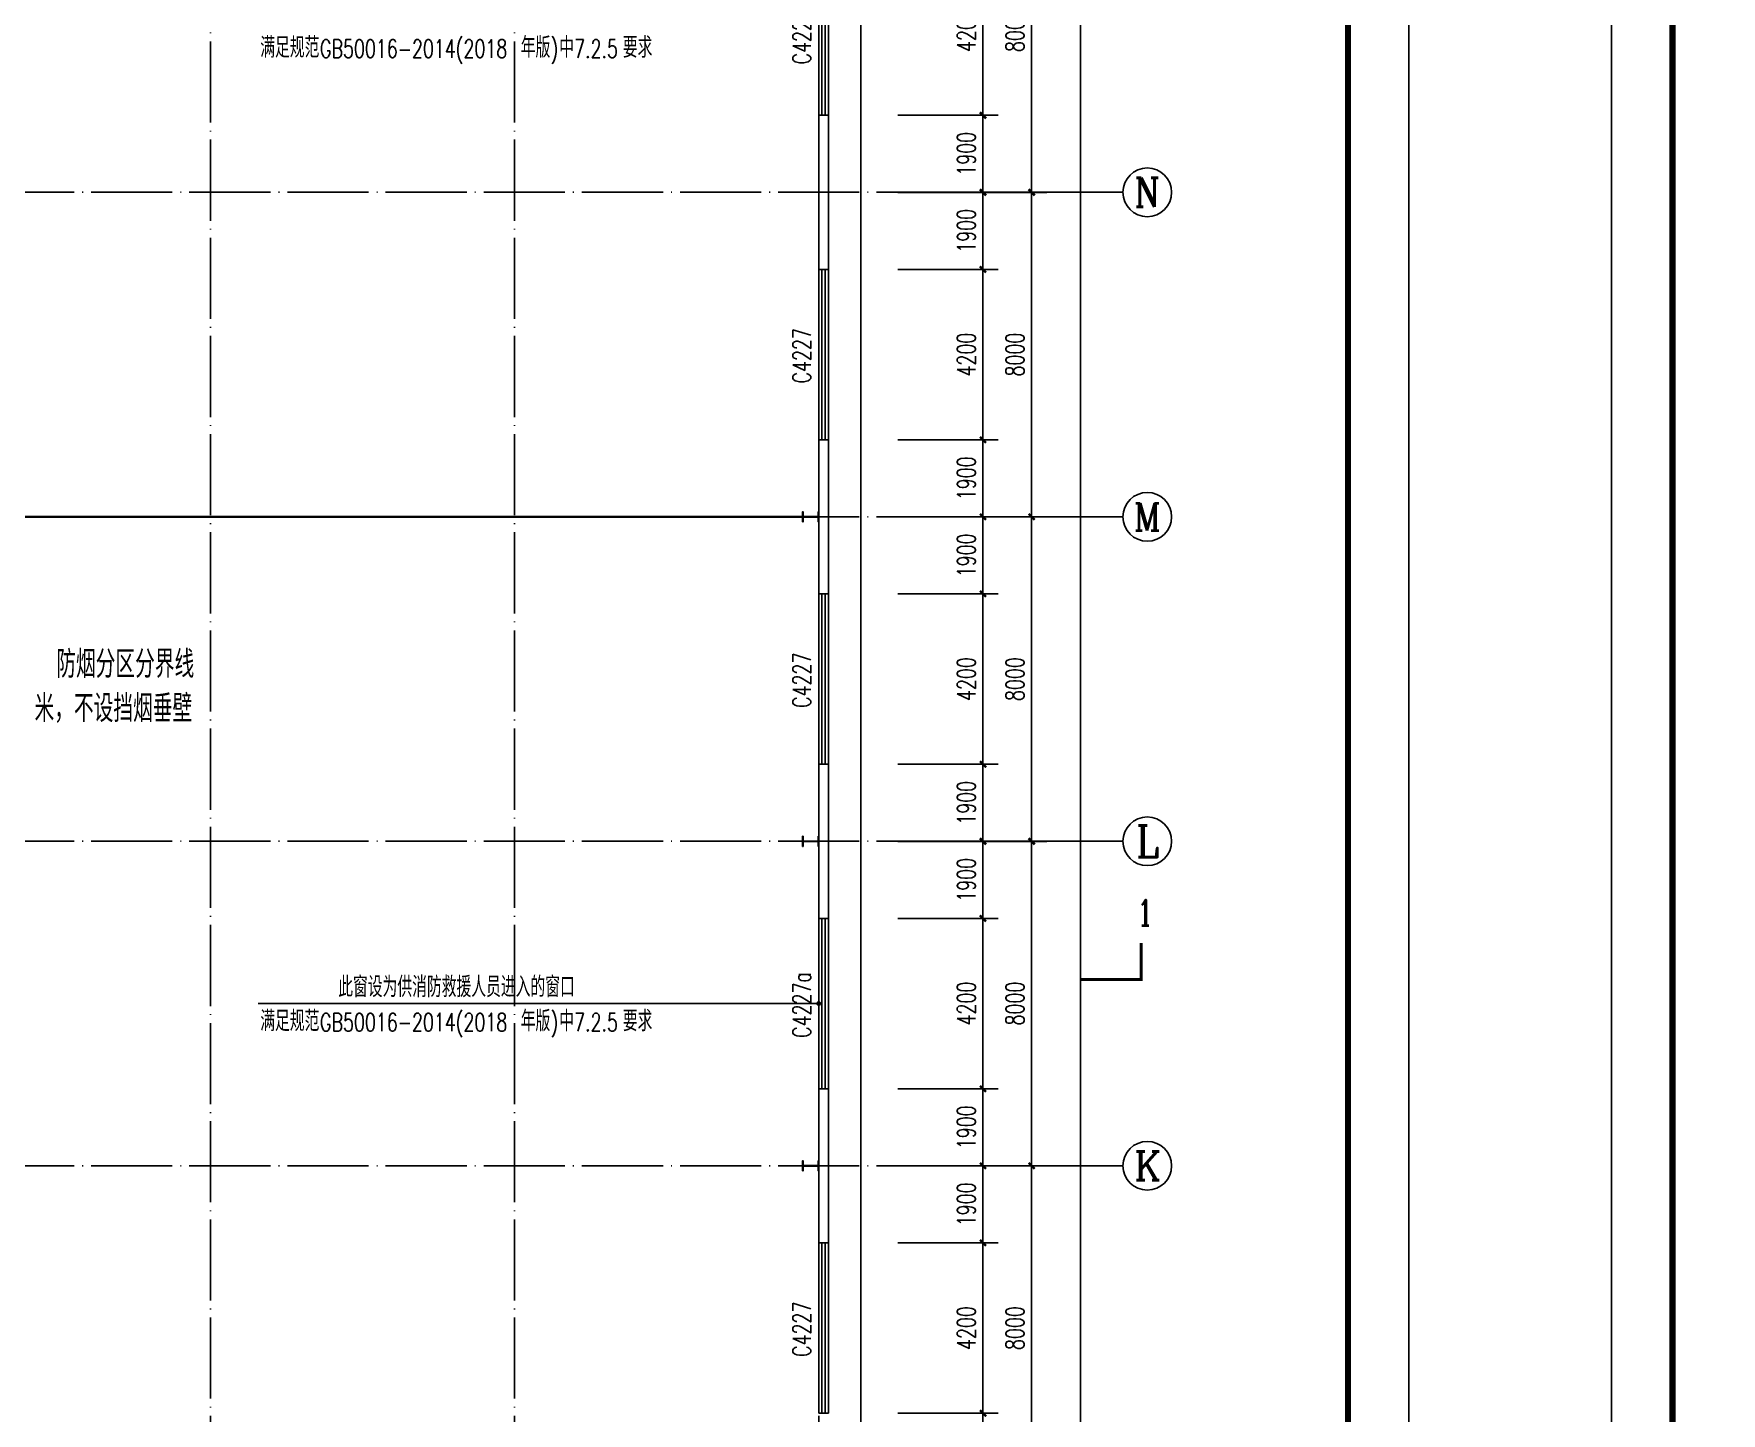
# Model space of a CAD drawing. Extents: x 14591016 to 15383666, y -730593 to -510197.
# Drawn here: x 14736611 to 14778219, y -640743 to -606733 of the extents above; entities that cross this region are included whole.
import ezdxf
from ezdxf.enums import TextEntityAlignment as Align

# ---------------------------------------------------------------- set-up
doc = ezdxf.new("R2010")
doc.units = 0
doc.header["$LTSCALE"] = 1000
doc.header["$MEASUREMENT"] = 0
doc.linetypes.add('DASH', pattern=[0.35, 0.25, -0.1])
doc.linetypes.add('DOTE', pattern=[2.42, 2, -0.2, 0.02, -0.2])
for name, color, linetype in [('AXIS', 3, 'Continuous'), ('AXIS_TEXT', 7, 'Continuous'), ('COLUMN', 2, 'Continuous'), ('DIM_LEAD', 3, 'Continuous'), ('DIM_SYMB', 3, 'Continuous'), ('DOTE', 1, 'DOTE'), ('PUB_DIM', 3, 'Continuous'), ('PUB_TEXT', 7, 'Continuous'), ('TK', 4, 'Continuous'), ('WALL-PARAPET', 6, 'Continuous'), ('WINDOW', 4, 'Continuous'), ('WINDOW_TEXT', 7, 'Continuous')]:
    doc.layers.add(name, color=color, linetype=linetype)
doc.styles.add('_TCH_AXIS', font='COMPLEX', dxfattribs={"bigfont": 'GBCBIG'})
doc.styles.add('_TCH_DIM', font='SIMPLEX', dxfattribs={"bigfont": 'GBCBIG'})
doc.styles.add('_TCH_DIM_T3', font='SIMPLEX', dxfattribs={"width": 0.705882, "bigfont": 'GBCBIG'})
doc.styles.add('_TCH_LABEL', font='COMPLEX', dxfattribs={"bigfont": 'GBCBIG'})
doc.styles.add('_TCH_WINDOW', font='SIMPLEX', dxfattribs={"height": 3.5, "bigfont": 'GBCBIG'})
doc.styles.add('COMPLEX', font='COMPLEX')
doc.dimstyles.new('_TCH_ARCH&&150', dxfattribs={"dimtxt": 446.25, "dimasz": 150, "dimexe": 375, "dimexo": 450, "dimgap": 189.375, "dimtad": 1, "dimdec": 0, "dimzin": 0, "dimdsep": 46, "dimtxsty": '_TCH_DIM_T3', "dimblk": 'ARCHTICK', "dimcen": 0.09, "dimclrt": 7, "dimazin": 2, "dimtfac": 1, "dimtdec": 0, "dimtix": 1, "dimtmove": 2, "dimatfit": 3, "dimfxl": 0, "dimtolj": 1, "dimtzin": 0, "dimarcsym": 0})

# ---------------------------------------------------------------- blocks, each defined once
blk = doc.blocks.new('A$C797E1D2B')
at = {"layer": 'COLUMN'}
h = blk.add_hatch(color=256, dxfattribs=at)
h.paths.add_polyline_path([(125, 400), (250, 400), (250, 388), (130, 388), (130, 200), (125, 200)])
h.paths.add_polyline_path([(0, 400), (125, 400), (125, 200), (120, 200), (120, 388), (0, 388)])
h.paths.add_polyline_path([(0, 12), (120, 12), (120, 200), (125, 200), (125, 0), (0, 0)])
h.paths.add_polyline_path([(125, 200), (130, 200), (130, 12), (250, 12), (250, 0), (125, 0)])
blk.add_lwpolyline([(250, 0), (250, 12), (130, 12), (130, 388), (250, 388), (250, 400), (0, 400), (0, 388), (120, 388), (120, 12), (0, 12), (0, 0)], close=True, dxfattribs=at)
blk = doc.blocks.new('GeYuanFrame_46685588', base_point=(20.09, 4.53))
at = {"layer": 'TK'}
blk.add_lwpolyline([(20.09, 4.53), (20.09, 598.53), (1071.09, 598.53), (1071.09, 4.53)], close=True, dxfattribs=at)
at = {"layer": 'TK', "const_width": 1}
blk.add_lwpolyline([(45.09, 588.53), (1061.09, 588.53), (1061.09, 14.53), (45.09, 14.53)], close=True, dxfattribs=at)
blk = doc.blocks.new('GeYuanFrame_74283803', base_point=(20.09, 4.53))
at = {"layer": 'TK'}
blk.add_lwpolyline([(20.09, 4.53), (20.09, 598.53), (1071.09, 598.53), (1071.09, 4.53)], close=True, dxfattribs=at)
at = {"layer": 'TK', "const_width": 1}
blk.add_lwpolyline([(45.09, 588.53), (1061.09, 588.53), (1061.09, 14.53), (45.09, 14.53)], close=True, dxfattribs=at)
blk = doc.blocks.new('$TCHSYS$WIN2D')
for p, q in [((-0.5, 0.5), (0.5, 0.5)), ((-0.5, 0.5), (-0.5, -0.5)), ((0.5, 0.5), (0.5, -0.5)), ((0.5, 0.1667), (-0.5, 0.1667)), ((0.5, -0.1667), (-0.5, -0.1667)), ((-0.5, -0.5), (0.5, -0.5))]:
    blk.add_line(p, q)
blk = doc.blocks.new('_AXISO')
blk.add_circle((0, 0), 0.5)
at = {"layer": 'AXIS_TEXT', "style": 'COMPLEX', "width": 1.041667}
blk.add_attdef('A', text='', height=0.56, dxfattribs=at).set_placement((-0.25, -0.28), (0.25, -0.28), align=Align.FIT)
blk = doc.blocks.new('_ArchTick')
at = {"color": 0, "linetype": 'ByBlock', "const_width": 0.4}
blk.add_lwpolyline([(-0.5, -0.5), (0.5, 0.5)], dxfattribs=at)
blk = doc.blocks.new('*D85')
at = {"layer": 'AXIS', "color": 0, "lineweight": -2}
for p, q in [((14757916, -586403), (14762791, -586403)), ((14762416, -706883), (14762416, -586403)), ((14757916, -706883), (14762791, -706883))]:
    blk.add_line(p, q, dxfattribs=at)
at = {"layer": 'Defpoints', "color": 0}
for p in [(14757466, -586403), (14762416, -586403), (14757466, -706883)]:
    blk.add_point(p, dxfattribs=at)
at = {"layer": 'AXIS', "color": 0, "lineweight": -2, "xscale": 150, "yscale": 150, "zscale": 150}
for p, rotation in [((14762416, -586403), 90), ((14762416, -706883), 270)]:
    blk.add_blockref('_ArchTick', p, dxfattribs=dict(at, rotation=rotation))
at = {"layer": 'AXIS', "color": 7, "insert": (14762004, -646643), "char_height": 446.2, "attachment_point": 5, "rotation": 90, "style": '_TCH_DIM_T3'}
blk.add_mtext('\\A1;120480', dxfattribs=at)
blk = doc.blocks.new('*D95')
at = {"layer": 'AXIS', "color": 0, "lineweight": -2}
for p, q in [((14757916, -634643), (14761591, -634643)), ((14761216, -642643), (14761216, -634643)), ((14757916, -642643), (14761591, -642643))]:
    blk.add_line(p, q, dxfattribs=at)
at = {"layer": 'Defpoints', "color": 0}
for p in [(14757466, -634643), (14761216, -634643), (14757466, -642643)]:
    blk.add_point(p, dxfattribs=at)
at = {"layer": 'AXIS', "color": 0, "lineweight": -2, "xscale": 150, "yscale": 150, "zscale": 150}
for p, rotation in [((14761216, -634643), 90), ((14761216, -642643), 270)]:
    blk.add_blockref('_ArchTick', p, dxfattribs=dict(at, rotation=rotation))
at = {"layer": 'AXIS', "color": 7, "insert": (14760804, -638643), "char_height": 446.2, "attachment_point": 5, "rotation": 90, "style": '_TCH_DIM_T3'}
blk.add_mtext('\\A1;8000', dxfattribs=at)
blk = doc.blocks.new('*D96')
at = {"layer": 'AXIS', "color": 0, "lineweight": -2}
for p, q in [((14757916, -626643), (14761591, -626643)), ((14761216, -634643), (14761216, -626643)), ((14757916, -634643), (14761591, -634643))]:
    blk.add_line(p, q, dxfattribs=at)
at = {"layer": 'Defpoints', "color": 0}
for p in [(14757466, -626643), (14761216, -626643), (14757466, -634643)]:
    blk.add_point(p, dxfattribs=at)
at = {"layer": 'AXIS', "color": 0, "lineweight": -2, "xscale": 150, "yscale": 150, "zscale": 150}
for p, rotation in [((14761216, -626643), 90), ((14761216, -634643), 270)]:
    blk.add_blockref('_ArchTick', p, dxfattribs=dict(at, rotation=rotation))
at = {"layer": 'AXIS', "color": 7, "insert": (14760804, -630643), "char_height": 446.2, "attachment_point": 5, "rotation": 90, "style": '_TCH_DIM_T3'}
blk.add_mtext('\\A1;8000', dxfattribs=at)
blk = doc.blocks.new('*D97')
at = {"layer": 'AXIS', "color": 0, "lineweight": -2}
for p, q in [((14757916, -618643), (14761591, -618643)), ((14761216, -626643), (14761216, -618643)), ((14757916, -626643), (14761591, -626643))]:
    blk.add_line(p, q, dxfattribs=at)
at = {"layer": 'Defpoints', "color": 0}
for p in [(14757466, -618643), (14761216, -618643), (14757466, -626643)]:
    blk.add_point(p, dxfattribs=at)
at = {"layer": 'AXIS', "color": 0, "lineweight": -2, "xscale": 150, "yscale": 150, "zscale": 150}
for p, rotation in [((14761216, -618643), 90), ((14761216, -626643), 270)]:
    blk.add_blockref('_ArchTick', p, dxfattribs=dict(at, rotation=rotation))
at = {"layer": 'AXIS', "color": 7, "insert": (14760804, -622643), "char_height": 446.2, "attachment_point": 5, "rotation": 90, "style": '_TCH_DIM_T3'}
blk.add_mtext('\\A1;8000', dxfattribs=at)
blk = doc.blocks.new('*D98')
at = {"layer": 'AXIS', "color": 0, "lineweight": -2}
for p, q in [((14757916, -610643), (14761591, -610643)), ((14761216, -618643), (14761216, -610643)), ((14757916, -618643), (14761591, -618643))]:
    blk.add_line(p, q, dxfattribs=at)
at = {"layer": 'Defpoints', "color": 0}
for p in [(14757466, -610643), (14761216, -610643), (14757466, -618643)]:
    blk.add_point(p, dxfattribs=at)
at = {"layer": 'AXIS', "color": 0, "lineweight": -2, "xscale": 150, "yscale": 150, "zscale": 150}
for p, rotation in [((14761216, -610643), 90), ((14761216, -618643), 270)]:
    blk.add_blockref('_ArchTick', p, dxfattribs=dict(at, rotation=rotation))
at = {"layer": 'AXIS', "color": 7, "insert": (14760804, -614643), "char_height": 446.2, "attachment_point": 5, "rotation": 90, "style": '_TCH_DIM_T3'}
blk.add_mtext('\\A1;8000', dxfattribs=at)
blk = doc.blocks.new('*D99')
at = {"layer": 'AXIS', "color": 0, "lineweight": -2}
for p, q in [((14757916, -602643), (14761591, -602643)), ((14761216, -610643), (14761216, -602643)), ((14757916, -610643), (14761591, -610643))]:
    blk.add_line(p, q, dxfattribs=at)
at = {"layer": 'Defpoints', "color": 0}
for p in [(14757466, -602643), (14761216, -602643), (14757466, -610643)]:
    blk.add_point(p, dxfattribs=at)
at = {"layer": 'AXIS', "color": 0, "lineweight": -2, "xscale": 150, "yscale": 150, "zscale": 150}
for p, rotation in [((14761216, -602643), 90), ((14761216, -610643), 270)]:
    blk.add_blockref('_ArchTick', p, dxfattribs=dict(at, rotation=rotation))
at = {"layer": 'AXIS', "color": 7, "insert": (14760804, -606643), "char_height": 446.2, "attachment_point": 5, "rotation": 90, "style": '_TCH_DIM_T3'}
blk.add_mtext('\\A1;8000', dxfattribs=at)
blk = doc.blocks.new('*D295')
at = {"layer": 'Defpoints', "color": 0}
for p in [(14757466, -640743), (14760016, -640743), (14757466, -642643)]:
    blk.add_point(p, dxfattribs=at)
at = {"layer": 'PUB_DIM', "color": 0, "lineweight": -2}
for p, q in [((14757916, -640743), (14760391, -640743)), ((14760016, -642643), (14760016, -640743)), ((14757916, -642643), (14760391, -642643))]:
    blk.add_line(p, q, dxfattribs=at)
at = {"layer": 'PUB_DIM', "color": 0, "lineweight": -2, "xscale": 150, "yscale": 150, "zscale": 150}
for p, rotation in [((14760016, -640743), 90), ((14760016, -642643), 270)]:
    blk.add_blockref('_ArchTick', p, dxfattribs=dict(at, rotation=rotation))
at = {"layer": 'PUB_DIM', "color": 7, "insert": (14759604, -641693), "char_height": 446.2, "attachment_point": 5, "rotation": 90, "style": '_TCH_DIM_T3'}
blk.add_mtext('\\A1;1900', dxfattribs=at)
blk = doc.blocks.new('*D296')
at = {"layer": 'Defpoints', "color": 0}
for p in [(14757466, -636543), (14760016, -636543), (14757466, -640743)]:
    blk.add_point(p, dxfattribs=at)
at = {"layer": 'PUB_DIM', "color": 0, "lineweight": -2}
for p, q in [((14757916, -636543), (14760391, -636543)), ((14760016, -640743), (14760016, -636543)), ((14757916, -640743), (14760391, -640743))]:
    blk.add_line(p, q, dxfattribs=at)
at = {"layer": 'PUB_DIM', "color": 0, "lineweight": -2, "xscale": 150, "yscale": 150, "zscale": 150}
for p, rotation in [((14760016, -636543), 90), ((14760016, -640743), 270)]:
    blk.add_blockref('_ArchTick', p, dxfattribs=dict(at, rotation=rotation))
at = {"layer": 'PUB_DIM', "color": 7, "insert": (14759604, -638643), "char_height": 446.2, "attachment_point": 5, "rotation": 90, "style": '_TCH_DIM_T3'}
blk.add_mtext('\\A1;4200', dxfattribs=at)
blk = doc.blocks.new('*D297')
at = {"layer": 'Defpoints', "color": 0}
for p in [(14757466, -634643), (14760016, -634643), (14757466, -636543)]:
    blk.add_point(p, dxfattribs=at)
at = {"layer": 'PUB_DIM', "color": 0, "lineweight": -2}
for p, q in [((14757916, -634643), (14760391, -634643)), ((14760016, -636543), (14760016, -634643)), ((14757916, -636543), (14760391, -636543))]:
    blk.add_line(p, q, dxfattribs=at)
at = {"layer": 'PUB_DIM', "color": 0, "lineweight": -2, "xscale": 150, "yscale": 150, "zscale": 150}
for p, rotation in [((14760016, -634643), 90), ((14760016, -636543), 270)]:
    blk.add_blockref('_ArchTick', p, dxfattribs=dict(at, rotation=rotation))
at = {"layer": 'PUB_DIM', "color": 7, "insert": (14759604, -635593), "char_height": 446.2, "attachment_point": 5, "rotation": 90, "style": '_TCH_DIM_T3'}
blk.add_mtext('\\A1;1900', dxfattribs=at)
blk = doc.blocks.new('*D298')
at = {"layer": 'Defpoints', "color": 0}
for p in [(14757466, -632743), (14760016, -632743), (14757466, -634643)]:
    blk.add_point(p, dxfattribs=at)
at = {"layer": 'PUB_DIM', "color": 0, "lineweight": -2}
for p, q in [((14757916, -632743), (14760391, -632743)), ((14760016, -634643), (14760016, -632743)), ((14757916, -634643), (14760391, -634643))]:
    blk.add_line(p, q, dxfattribs=at)
at = {"layer": 'PUB_DIM', "color": 0, "lineweight": -2, "xscale": 150, "yscale": 150, "zscale": 150}
for p, rotation in [((14760016, -632743), 90), ((14760016, -634643), 270)]:
    blk.add_blockref('_ArchTick', p, dxfattribs=dict(at, rotation=rotation))
at = {"layer": 'PUB_DIM', "color": 7, "insert": (14759604, -633693), "char_height": 446.2, "attachment_point": 5, "rotation": 90, "style": '_TCH_DIM_T3'}
blk.add_mtext('\\A1;1900', dxfattribs=at)
blk = doc.blocks.new('*D299')
at = {"layer": 'Defpoints', "color": 0}
for p in [(14757466, -628543), (14760016, -628543), (14757466, -632743)]:
    blk.add_point(p, dxfattribs=at)
at = {"layer": 'PUB_DIM', "color": 0, "lineweight": -2}
for p, q in [((14757916, -628543), (14760391, -628543)), ((14760016, -632743), (14760016, -628543)), ((14757916, -632743), (14760391, -632743))]:
    blk.add_line(p, q, dxfattribs=at)
at = {"layer": 'PUB_DIM', "color": 0, "lineweight": -2, "xscale": 150, "yscale": 150, "zscale": 150}
for p, rotation in [((14760016, -628543), 90), ((14760016, -632743), 270)]:
    blk.add_blockref('_ArchTick', p, dxfattribs=dict(at, rotation=rotation))
at = {"layer": 'PUB_DIM', "color": 7, "insert": (14759604, -630643), "char_height": 446.2, "attachment_point": 5, "rotation": 90, "style": '_TCH_DIM_T3'}
blk.add_mtext('\\A1;4200', dxfattribs=at)
blk = doc.blocks.new('*D300')
at = {"layer": 'Defpoints', "color": 0}
for p in [(14757466, -626643), (14760016, -626643), (14757466, -628543)]:
    blk.add_point(p, dxfattribs=at)
at = {"layer": 'PUB_DIM', "color": 0, "lineweight": -2}
for p, q in [((14757916, -626643), (14760391, -626643)), ((14760016, -628543), (14760016, -626643)), ((14757916, -628543), (14760391, -628543))]:
    blk.add_line(p, q, dxfattribs=at)
at = {"layer": 'PUB_DIM', "color": 0, "lineweight": -2, "xscale": 150, "yscale": 150, "zscale": 150}
for p, rotation in [((14760016, -626643), 90), ((14760016, -628543), 270)]:
    blk.add_blockref('_ArchTick', p, dxfattribs=dict(at, rotation=rotation))
at = {"layer": 'PUB_DIM', "color": 7, "insert": (14759604, -627593), "char_height": 446.2, "attachment_point": 5, "rotation": 90, "style": '_TCH_DIM_T3'}
blk.add_mtext('\\A1;1900', dxfattribs=at)
blk = doc.blocks.new('*D301')
at = {"layer": 'Defpoints', "color": 0}
for p in [(14757466, -624743), (14760016, -624743), (14757466, -626643)]:
    blk.add_point(p, dxfattribs=at)
at = {"layer": 'PUB_DIM', "color": 0, "lineweight": -2}
for p, q in [((14757916, -624743), (14760391, -624743)), ((14760016, -626643), (14760016, -624743)), ((14757916, -626643), (14760391, -626643))]:
    blk.add_line(p, q, dxfattribs=at)
at = {"layer": 'PUB_DIM', "color": 0, "lineweight": -2, "xscale": 150, "yscale": 150, "zscale": 150}
for p, rotation in [((14760016, -624743), 90), ((14760016, -626643), 270)]:
    blk.add_blockref('_ArchTick', p, dxfattribs=dict(at, rotation=rotation))
at = {"layer": 'PUB_DIM', "color": 7, "insert": (14759604, -625693), "char_height": 446.2, "attachment_point": 5, "rotation": 90, "style": '_TCH_DIM_T3'}
blk.add_mtext('\\A1;1900', dxfattribs=at)
blk = doc.blocks.new('*D302')
at = {"layer": 'Defpoints', "color": 0}
for p in [(14757466, -620543), (14760016, -620543), (14757466, -624743)]:
    blk.add_point(p, dxfattribs=at)
at = {"layer": 'PUB_DIM', "color": 0, "lineweight": -2}
for p, q in [((14757916, -620543), (14760391, -620543)), ((14760016, -624743), (14760016, -620543)), ((14757916, -624743), (14760391, -624743))]:
    blk.add_line(p, q, dxfattribs=at)
at = {"layer": 'PUB_DIM', "color": 0, "lineweight": -2, "xscale": 150, "yscale": 150, "zscale": 150}
for p, rotation in [((14760016, -620543), 90), ((14760016, -624743), 270)]:
    blk.add_blockref('_ArchTick', p, dxfattribs=dict(at, rotation=rotation))
at = {"layer": 'PUB_DIM', "color": 7, "insert": (14759604, -622643), "char_height": 446.2, "attachment_point": 5, "rotation": 90, "style": '_TCH_DIM_T3'}
blk.add_mtext('\\A1;4200', dxfattribs=at)
blk = doc.blocks.new('*D303')
at = {"layer": 'Defpoints', "color": 0}
for p in [(14757466, -618643), (14760016, -618643), (14757466, -620543)]:
    blk.add_point(p, dxfattribs=at)
at = {"layer": 'PUB_DIM', "color": 0, "lineweight": -2}
for p, q in [((14757916, -618643), (14760391, -618643)), ((14760016, -620543), (14760016, -618643)), ((14757916, -620543), (14760391, -620543))]:
    blk.add_line(p, q, dxfattribs=at)
at = {"layer": 'PUB_DIM', "color": 0, "lineweight": -2, "xscale": 150, "yscale": 150, "zscale": 150}
for p, rotation in [((14760016, -618643), 90), ((14760016, -620543), 270)]:
    blk.add_blockref('_ArchTick', p, dxfattribs=dict(at, rotation=rotation))
at = {"layer": 'PUB_DIM', "color": 7, "insert": (14759604, -619593), "char_height": 446.2, "attachment_point": 5, "rotation": 90, "style": '_TCH_DIM_T3'}
blk.add_mtext('\\A1;1900', dxfattribs=at)
blk = doc.blocks.new('*D304')
at = {"layer": 'Defpoints', "color": 0}
for p in [(14757466, -616743), (14760016, -616743), (14757466, -618643)]:
    blk.add_point(p, dxfattribs=at)
at = {"layer": 'PUB_DIM', "color": 0, "lineweight": -2}
for p, q in [((14757916, -616743), (14760391, -616743)), ((14760016, -618643), (14760016, -616743)), ((14757916, -618643), (14760391, -618643))]:
    blk.add_line(p, q, dxfattribs=at)
at = {"layer": 'PUB_DIM', "color": 0, "lineweight": -2, "xscale": 150, "yscale": 150, "zscale": 150}
for p, rotation in [((14760016, -616743), 90), ((14760016, -618643), 270)]:
    blk.add_blockref('_ArchTick', p, dxfattribs=dict(at, rotation=rotation))
at = {"layer": 'PUB_DIM', "color": 7, "insert": (14759604, -617693), "char_height": 446.2, "attachment_point": 5, "rotation": 90, "style": '_TCH_DIM_T3'}
blk.add_mtext('\\A1;1900', dxfattribs=at)
blk = doc.blocks.new('*D305')
at = {"layer": 'Defpoints', "color": 0}
for p in [(14757466, -612543), (14760016, -612543), (14757466, -616743)]:
    blk.add_point(p, dxfattribs=at)
at = {"layer": 'PUB_DIM', "color": 0, "lineweight": -2}
for p, q in [((14757916, -612543), (14760391, -612543)), ((14760016, -616743), (14760016, -612543)), ((14757916, -616743), (14760391, -616743))]:
    blk.add_line(p, q, dxfattribs=at)
at = {"layer": 'PUB_DIM', "color": 0, "lineweight": -2, "xscale": 150, "yscale": 150, "zscale": 150}
for p, rotation in [((14760016, -612543), 90), ((14760016, -616743), 270)]:
    blk.add_blockref('_ArchTick', p, dxfattribs=dict(at, rotation=rotation))
at = {"layer": 'PUB_DIM', "color": 7, "insert": (14759604, -614643), "char_height": 446.2, "attachment_point": 5, "rotation": 90, "style": '_TCH_DIM_T3'}
blk.add_mtext('\\A1;4200', dxfattribs=at)
blk = doc.blocks.new('*D306')
at = {"layer": 'Defpoints', "color": 0}
for p in [(14757466, -610643), (14760016, -610643), (14757466, -612543)]:
    blk.add_point(p, dxfattribs=at)
at = {"layer": 'PUB_DIM', "color": 0, "lineweight": -2}
for p, q in [((14757916, -610643), (14760391, -610643)), ((14760016, -612543), (14760016, -610643)), ((14757916, -612543), (14760391, -612543))]:
    blk.add_line(p, q, dxfattribs=at)
at = {"layer": 'PUB_DIM', "color": 0, "lineweight": -2, "xscale": 150, "yscale": 150, "zscale": 150}
for p, rotation in [((14760016, -610643), 90), ((14760016, -612543), 270)]:
    blk.add_blockref('_ArchTick', p, dxfattribs=dict(at, rotation=rotation))
at = {"layer": 'PUB_DIM', "color": 7, "insert": (14759604, -611593), "char_height": 446.2, "attachment_point": 5, "rotation": 90, "style": '_TCH_DIM_T3'}
blk.add_mtext('\\A1;1900', dxfattribs=at)
blk = doc.blocks.new('*D307')
at = {"layer": 'Defpoints', "color": 0}
for p in [(14757466, -608743), (14760016, -608743), (14757466, -610643)]:
    blk.add_point(p, dxfattribs=at)
at = {"layer": 'PUB_DIM', "color": 0, "lineweight": -2}
for p, q in [((14757916, -608743), (14760391, -608743)), ((14760016, -610643), (14760016, -608743)), ((14757916, -610643), (14760391, -610643))]:
    blk.add_line(p, q, dxfattribs=at)
at = {"layer": 'PUB_DIM', "color": 0, "lineweight": -2, "xscale": 150, "yscale": 150, "zscale": 150}
for p, rotation in [((14760016, -608743), 90), ((14760016, -610643), 270)]:
    blk.add_blockref('_ArchTick', p, dxfattribs=dict(at, rotation=rotation))
at = {"layer": 'PUB_DIM', "color": 7, "insert": (14759604, -609693), "char_height": 446.2, "attachment_point": 5, "rotation": 90, "style": '_TCH_DIM_T3'}
blk.add_mtext('\\A1;1900', dxfattribs=at)
blk = doc.blocks.new('*D308')
at = {"layer": 'Defpoints', "color": 0}
for p in [(14757466, -604543), (14760016, -604543), (14757466, -608743)]:
    blk.add_point(p, dxfattribs=at)
at = {"layer": 'PUB_DIM', "color": 0, "lineweight": -2}
for p, q in [((14757916, -604543), (14760391, -604543)), ((14760016, -608743), (14760016, -604543)), ((14757916, -608743), (14760391, -608743))]:
    blk.add_line(p, q, dxfattribs=at)
at = {"layer": 'PUB_DIM', "color": 0, "lineweight": -2, "xscale": 150, "yscale": 150, "zscale": 150}
for p, rotation in [((14760016, -604543), 90), ((14760016, -608743), 270)]:
    blk.add_blockref('_ArchTick', p, dxfattribs=dict(at, rotation=rotation))
at = {"layer": 'PUB_DIM', "color": 7, "insert": (14759604, -606643), "char_height": 446.2, "attachment_point": 5, "rotation": 90, "style": '_TCH_DIM_T3'}
blk.add_mtext('\\A1;4200', dxfattribs=at)

msp = doc.modelspace()

# ---------------------------------------------------------------- linework, layer by layer
at = {"ltscale": 0.5}
msp.add_lwpolyline([(14757006.1, -602642.5), (14757006.1, -642642.5)], dxfattribs=at)
at = {"linetype": 'DASH', "ltscale": 5, "const_width": 50}
msp.add_lwpolyline([(14695966.1, -618642.5), (14755966.1, -618642.5)], dxfattribs=at)
at = {"layer": 'AXIS'}
for p, q in [((14757466.1, -610642.5), (14763466.1, -610642.5)), ((14757466.1, -618642.5), (14763466.1, -618642.5)), ((14757466.1, -626642.5), (14763466.1, -626642.5)), ((14757466.1, -634642.5), (14763466.1, -634642.5))]:
    msp.add_line(p, q, dxfattribs=at)
at = {"layer": 'DIM_LEAD'}
for p, q in [((14751866.1, -630642.5), (14742144.8, -630642.5)), ((14755966.1, -630642.5), (14751866.1, -630642.5))]:
    msp.add_line(p, q, dxfattribs=at)
at = {"layer": 'DIM_LEAD', "const_width": 60}
msp.add_lwpolyline([(14755996.1, -630642.5, 1), (14755936.1, -630642.5, 1)], format="xyb", close=True, dxfattribs=at)
at = {"layer": 'DIM_SYMB'}
msp.add_lwpolyline([(14740486.7, -622860.2, 0, 0, 0), (14733986.7, -622860.2, 0, 0, 0), (14733986.7, -619242.5, 160, 0, 0), (14733986.7, -618642.5, 0, 0, 0)], format="xyseb", dxfattribs=at)
at = {"layer": 'DIM_SYMB', "const_width": 75}
msp.add_lwpolyline([(14762416.1, -630051.7), (14763916.1, -630051.7), (14763916.1, -629151.7)], dxfattribs=at)
at = {"layer": 'DOTE'}
for p, q in [((14740966.1, -708142.5), (14740966.1, -585142.5)), ((14748466.1, -708142.5), (14748466.1, -585142.5)), ((14755966.1, -708142.5), (14755966.1, -585142.5)), ((14694466.1, -610642.5), (14757466.1, -610642.5)), ((14694466.1, -618642.5), (14757466.1, -618642.5)), ((14694466.1, -626642.5), (14757466.1, -626642.5)), ((14694466.1, -634642.5), (14757466.1, -634642.5))]:
    msp.add_line(p, q, dxfattribs=at)
at = {"layer": 'WALL-PARAPET'}
for p, q in [((14756206.1, -608742.5), (14755966.1, -608742.5)), ((14755966.1, -608742.5), (14755966.1, -612542.5)), ((14756206.1, -612542.5), (14756206.1, -608742.5)), ((14755966.1, -612542.5), (14756206.1, -612542.5)), ((14756206.1, -616742.5), (14755966.1, -616742.5)), ((14755966.1, -616742.5), (14755966.1, -620542.5)), ((14756206.1, -620542.5), (14756206.1, -616742.5)), ((14755966.1, -620542.5), (14756206.1, -620542.5)), ((14756206.1, -624742.5), (14755966.1, -624742.5)), ((14755966.1, -624742.5), (14755966.1, -628542.5)), ((14756206.1, -628542.5), (14756206.1, -624742.5)), ((14755966.1, -628542.5), (14756206.1, -628542.5)), ((14756206.1, -632742.5), (14755966.1, -632742.5)), ((14755966.1, -632742.5), (14755966.1, -636542.5)), ((14756206.1, -636542.5), (14756206.1, -632742.5)), ((14755966.1, -636542.5), (14756206.1, -636542.5))]:
    msp.add_line(p, q, dxfattribs=at)

# ---------------------------------------------------------------- block references
at = {"xscale": 150, "yscale": 150, "zscale": 150, "rotation": 270}
for name, p in [('GeYuanFrame_46685588', (14681416.1, -572942.5)), ('GeYuanFrame_74283803', (14775516.1, -572942.5))]:
    msp.add_blockref(name, p, dxfattribs=at)
at = {"rotation": 270}
for p in [(14755566.1, -618517.5), (14755566.1, -626517.5), (14755566.1, -634517.5)]:
    msp.add_blockref('A$C797E1D2B', p, dxfattribs=at)
at = {"layer": 'AXIS'}
ref = msp.add_blockref('_AXISO', (14764066.1, -610642.5), dxfattribs=dict(at, xscale=1200, yscale=1200, zscale=1200))
ref.add_attrib('A', 'N', dxfattribs={"layer": 'AXIS_TEXT', "ltscale": 0.5, "height": 711.9, "style": '_TCH_AXIS'}).set_placement((14763744.1, -610998.5), (14764388.2, -610998.5), align=Align.FIT)
ref = msp.add_blockref('_AXISO', (14764066.1, -618642.5), dxfattribs=dict(at, xscale=1200, yscale=1200, zscale=1200))
ref.add_attrib('A', 'M', dxfattribs={"layer": 'AXIS_TEXT', "ltscale": 0.5, "height": 678.8, "style": '_TCH_AXIS'}).set_placement((14763726.7, -618981.9), (14764405.6, -618981.9), align=Align.FIT)
ref = msp.add_blockref('_AXISO', (14764066.1, -626642.5), dxfattribs=dict(at, xscale=1200, yscale=1200, zscale=1200))
ref.add_attrib('A', 'L', dxfattribs={"layer": 'AXIS_TEXT', "ltscale": 0.5, "height": 781.2, "style": '_TCH_AXIS'}).set_placement((14763787.1, -627033.1), (14764345.1, -627033.1), align=Align.FIT)
ref = msp.add_blockref('_AXISO', (14764066.1, -634642.5), dxfattribs=dict(at, xscale=1200, yscale=1200, zscale=1200))
ref.add_attrib('A', 'K', dxfattribs={"layer": 'AXIS_TEXT', "ltscale": 0.5, "height": 711.9, "style": '_TCH_AXIS'}).set_placement((14763744.1, -634998.5), (14764388.2, -634998.5), align=Align.FIT)
at = {"layer": 'WINDOW'}
ref = msp.add_blockref('$TCHSYS$WIN2D', (14756086.1, -606642.5), dxfattribs=dict(at, xscale=4200, yscale=-240, zscale=4200, rotation=90))
ref.add_attrib('A', 'C4227a', (14755769.4, -607490), dxfattribs={"layer": 'WINDOW_TEXT', "ltscale": 0.5, "height": 446.25, "rotation": 90, "style": '_TCH_WINDOW', "width": 0.705882})
ref = msp.add_blockref('$TCHSYS$WIN2D', (14756086.1, -614642.5), dxfattribs=dict(at, xscale=4200, yscale=-240, zscale=4200, rotation=90))
ref.add_attrib('A', 'C4227', (14755769.4, -615355), dxfattribs={"layer": 'WINDOW_TEXT', "ltscale": 0.5, "height": 446.25, "rotation": 90, "style": '_TCH_WINDOW', "width": 0.705882})
ref = msp.add_blockref('$TCHSYS$WIN2D', (14756086.1, -622642.5), dxfattribs=dict(at, xscale=4200, yscale=-240, zscale=4200, rotation=90))
ref.add_attrib('A', 'C4227', (14755769.4, -623355), dxfattribs={"layer": 'WINDOW_TEXT', "ltscale": 0.5, "height": 446.25, "rotation": 90, "style": '_TCH_WINDOW', "width": 0.705882})
ref = msp.add_blockref('$TCHSYS$WIN2D', (14756086.1, -630642.5), dxfattribs=dict(at, xscale=4200, yscale=-240, zscale=4200, rotation=90))
ref.add_attrib('A', 'C4227a', (14755769.4, -631490), dxfattribs={"layer": 'WINDOW_TEXT', "ltscale": 0.5, "height": 446.25, "rotation": 90, "style": '_TCH_WINDOW', "width": 0.705882})
ref = msp.add_blockref('$TCHSYS$WIN2D', (14756086.1, -638642.5), dxfattribs=dict(at, xscale=4200, yscale=-240, zscale=4200, rotation=90))
ref.add_attrib('A', 'C4227', (14755769.4, -639355), dxfattribs={"layer": 'WINDOW_TEXT', "ltscale": 0.5, "height": 446.25, "rotation": 90, "style": '_TCH_WINDOW', "width": 0.705882})

# ---------------------------------------------------------------- texts
at = {"layer": 'PUB_TEXT', "style": '_TCH_DIM'}
for s, height, p in [('满足规范', 506.38, (14742194.6, -607325)), ('年版', 506.38, (14748619.1, -607325)), ('中', 506.4, (14749566.3, -607325)), ('要求', 506.38, (14751135, -607325)), ('防烟分区分界线', 675.18, (14737165.4, -622612.9)), ('米，不设挡烟垂壁', 675.18, (14736629.3, -623703.2)), ('此窗设为供消防救援人员进入的窗口', 506.383, (14744118, -630485)), ('满足规范', 506.38, (14742194.6, -631325)), ('年版', 506.38, (14748619.1, -631325)), ('中', 506.4, (14749566.3, -631325)), ('要求', 506.38, (14751135, -631325))]:
    msp.add_text(s, height=height, dxfattribs=at).set_placement(p)
at = {"layer": 'PUB_TEXT', "width": 0.705882}
for s, height, style, p in [('GB50016-2014(2018', 446.25, '_TCH_DIM', (14743669.1, -607325)), (')', 446.2, '_TCH_DIM', (14749356.3, -607325)), ('7.2.5', 446.25, '_TCH_DIM', (14749935, -607325)), ('1', 637.5, '_TCH_LABEL', (14763819.7, -628720.4)), ('GB50016-2014(2018', 446.25, '_TCH_DIM', (14743669.1, -631325)), (')', 446.2, '_TCH_DIM', (14749356.3, -631325)), ('7.2.5', 446.25, '_TCH_DIM', (14749935, -631325))]:
    msp.add_text(s, height=height, dxfattribs=dict(at, style=style)).set_placement(p)

# ---------------------------------------------------------------- dimensions: what is measured, and where the dimension line sits
at = {"layer": 'AXIS'}
for p1, p2, distance, text, picture, middle in [((14757466.1, -706882.5), (14757466.1, -586402.5), -4950, '120480', '*D85', (14762003.6, -646642.5)), ((14757466.1, -610642.5), (14757466.1, -602642.5), -3750, '8000', '*D99', (14760803.6, -606642.5)), ((14757466.1, -618642.5), (14757466.1, -610642.5), -3750, '8000', '*D98', (14760803.6, -614642.5)), ((14757466.1, -626642.5), (14757466.1, -618642.5), -3750, '8000', '*D97', (14760803.6, -622642.5)), ((14757466.1, -634642.5), (14757466.1, -626642.5), -3750, '8000', '*D96', (14760803.6, -630642.5)), ((14757466.1, -642642.5), (14757466.1, -634642.5), -3750, '8000', '*D95', (14760803.6, -638642.5))]:
    dim = msp.add_aligned_dim(p1=p1, p2=p2, distance=distance, text=text, dimstyle='_TCH_ARCH&&150', dxfattribs=at)
    dim.commit()
    dim.dimension.update_dxf_attribs({"geometry": picture, "text_midpoint": middle})
at = {"layer": 'PUB_DIM'}
for p1, p2, text, picture, middle in [((14757466.1, -608742.5), (14757466.1, -604542.5), '4200', '*D308', (14759603.6, -606642.5)), ((14757466.1, -610642.5), (14757466.1, -608742.5), '1900', '*D307', (14759603.6, -609692.5)), ((14757466.1, -612542.5), (14757466.1, -610642.5), '1900', '*D306', (14759603.6, -611592.5)), ((14757466.1, -616742.5), (14757466.1, -612542.5), '4200', '*D305', (14759603.6, -614642.5)), ((14757466.1, -618642.5), (14757466.1, -616742.5), '1900', '*D304', (14759603.6, -617692.5)), ((14757466.1, -620542.5), (14757466.1, -618642.5), '1900', '*D303', (14759603.6, -619592.5)), ((14757466.1, -624742.5), (14757466.1, -620542.5), '4200', '*D302', (14759603.6, -622642.5)), ((14757466.1, -626642.5), (14757466.1, -624742.5), '1900', '*D301', (14759603.6, -625692.5)), ((14757466.1, -628542.5), (14757466.1, -626642.5), '1900', '*D300', (14759603.6, -627592.5)), ((14757466.1, -632742.5), (14757466.1, -628542.5), '4200', '*D299', (14759603.6, -630642.5)), ((14757466.1, -634642.5), (14757466.1, -632742.5), '1900', '*D298', (14759603.6, -633692.5)), ((14757466.1, -636542.5), (14757466.1, -634642.5), '1900', '*D297', (14759603.6, -635592.5)), ((14757466.1, -640742.5), (14757466.1, -636542.5), '4200', '*D296', (14759603.6, -638642.5)), ((14757466.1, -642642.5), (14757466.1, -640742.5), '1900', '*D295', (14759603.6, -641692.5))]:
    dim = msp.add_aligned_dim(p1=p1, p2=p2, distance=-2550, text=text, dimstyle='_TCH_ARCH&&150', dxfattribs=at)
    dim.commit()
    dim.dimension.update_dxf_attribs({"geometry": picture, "text_midpoint": middle})

doc.saveas('drawing.dxf')
